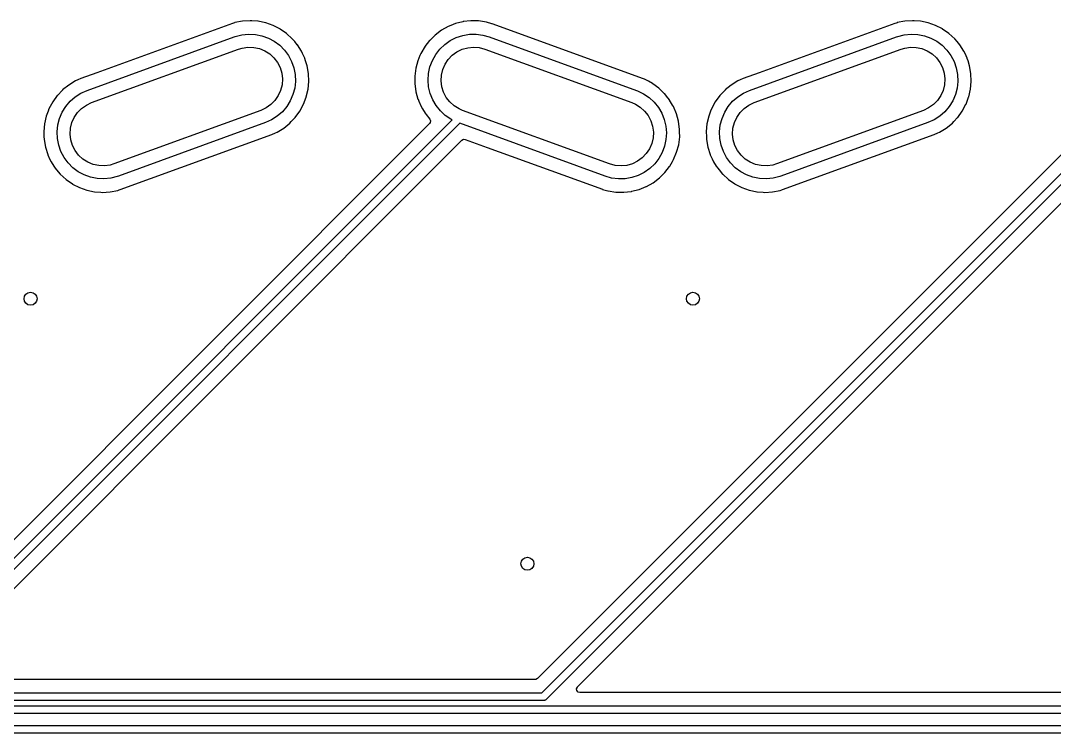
# Model space of a CAD drawing. Extents: x 14 to 417, y -165 to -100.
# Drawn here: x 329.82 to 369.45, y -162.71 to -135.39 of the extents above; entities that cross this region are included whole.
import ezdxf

# ---------------------------------------------------------------- set-up
doc = ezdxf.new("R2010")
doc.units = 0
doc.layers.add('BLACK', color=7, linetype='CONTINUOUS')

msp = doc.modelspace()

# ---------------------------------------------------------------- linework, layer by layer
at = {"layer": 'BLACK', "linetype": 'CONTINUOUS'}
for p, q in [((337.938, -135.498), (332.736, -137.392)), ((337.939, -135.498), (337.938, -135.498)), ((337.938, -135.498), (337.938, -135.498)), ((337.987, -135.483), (337.939, -135.498)), ((338.026, -135.471), (337.987, -135.483)), ((338.029, -135.469), (338.026, -135.471)), ((338.026, -135.471), (338.026, -135.471)), ((338.323, -135.412), (338.029, -135.469)), ((338.623, -135.394), (338.323, -135.412)), ((338.68, -135.399), (338.623, -135.394)), ((338.918, -135.416), (338.68, -135.399)), ((338.922, -135.416), (338.918, -135.416)), ((338.918, -135.416), (338.918, -135.416)), ((338.926, -135.417), (338.922, -135.416)), ((339.212, -135.477), (338.926, -135.417)), ((338.926, -135.417), (338.926, -135.417)), ((339.216, -135.478), (339.212, -135.477)), ((339.212, -135.477), (339.212, -135.477)), ((339.499, -135.577), (339.216, -135.478)), ((346.493, -135.505), (346.32, -135.575)), ((346.498, -135.504), (346.493, -135.505)), ((346.78, -135.433), (346.498, -135.504)), ((346.498, -135.504), (346.498, -135.504)), ((346.784, -135.432), (346.78, -135.433)), ((346.78, -135.433), (346.78, -135.433)), ((346.788, -135.431), (346.784, -135.432)), ((347.078, -135.398), (346.788, -135.431)), ((347.082, -135.397), (347.078, -135.398)), ((347.078, -135.398), (347.078, -135.398)), ((347.087, -135.397), (347.082, -135.397)), ((347.378, -135.402), (347.087, -135.397)), ((347.382, -135.402), (347.378, -135.402)), ((347.679, -135.447), (347.382, -135.402)), ((347.683, -135.448), (347.679, -135.447)), ((347.892, -135.509), (347.683, -135.448)), ((347.683, -135.448), (347.683, -135.448)), ((347.894, -135.51), (347.892, -135.509)), ((347.896, -135.51), (347.894, -135.51)), ((353.707, -137.625), (347.896, -135.51)), ((347.896, -135.51), (347.896, -135.51)), ((363.338, -135.498), (358.136, -137.392)), ((363.339, -135.498), (363.338, -135.498)), ((363.338, -135.498), (363.338, -135.498)), ((363.387, -135.483), (363.339, -135.498)), ((363.426, -135.471), (363.387, -135.483)), ((363.429, -135.469), (363.426, -135.471)), ((363.426, -135.471), (363.426, -135.471)), ((363.723, -135.412), (363.429, -135.469)), ((364.023, -135.394), (363.723, -135.412)), ((364.08, -135.399), (364.023, -135.394)), ((364.318, -135.416), (364.08, -135.399)), ((364.322, -135.416), (364.318, -135.416)), ((364.318, -135.416), (364.318, -135.416)), ((364.326, -135.417), (364.322, -135.416)), ((364.612, -135.477), (364.326, -135.417)), ((364.326, -135.417), (364.326, -135.417)), ((364.616, -135.478), (364.612, -135.477)), ((364.612, -135.477), (364.612, -135.477)), ((364.899, -135.577), (364.616, -135.478)), ((338.052, -135.998), (338.303, -135.935)), ((338.303, -135.935), (338.561, -135.909)), ((338.561, -135.909), (338.82, -135.921)), ((338.82, -135.921), (339.075, -135.972)), ((339.503, -135.579), (339.499, -135.577)), ((339.762, -135.712), (339.503, -135.579)), ((339.503, -135.579), (339.503, -135.579)), ((339.766, -135.714), (339.762, -135.712)), ((339.77, -135.716), (339.766, -135.714)), ((340.01, -135.882), (339.77, -135.716)), ((339.77, -135.716), (339.77, -135.716)), ((340.013, -135.884), (340.01, -135.882)), ((340.01, -135.882), (340.01, -135.882)), ((340.235, -136.086), (340.013, -135.884)), ((345.953, -135.764), (345.714, -135.944)), ((345.957, -135.762), (345.953, -135.764)), ((346.211, -135.619), (345.957, -135.762)), ((346.215, -135.617), (346.211, -135.619)), ((346.211, -135.619), (346.211, -135.619)), ((346.219, -135.615), (346.215, -135.617)), ((346.32, -135.575), (346.219, -135.615)), ((346.219, -135.615), (346.219, -135.615)), ((346.77, -135.96), (347.025, -135.916)), ((347.025, -135.916), (347.285, -135.91)), ((347.285, -135.91), (347.542, -135.943)), ((363.452, -135.998), (363.703, -135.935)), ((363.703, -135.935), (363.961, -135.909)), ((363.961, -135.909), (364.22, -135.921)), ((364.22, -135.921), (364.475, -135.972)), ((364.903, -135.579), (364.899, -135.577)), ((365.162, -135.712), (364.903, -135.579)), ((364.903, -135.579), (364.903, -135.579)), ((365.166, -135.714), (365.162, -135.712)), ((365.17, -135.716), (365.166, -135.714)), ((365.41, -135.882), (365.17, -135.716)), ((365.17, -135.716), (365.17, -135.716)), ((365.413, -135.884), (365.41, -135.882)), ((365.41, -135.882), (365.41, -135.882)), ((365.635, -136.086), (365.413, -135.884)), ((332.37, -138.066), (338.009, -136.013)), ((338.009, -136.013), (338.052, -135.998)), ((339.075, -135.972), (339.319, -136.059)), ((339.319, -136.059), (339.547, -136.182)), ((339.547, -136.182), (339.755, -136.337)), ((340.238, -136.089), (340.235, -136.086)), ((340.329, -136.196), (340.238, -136.089)), ((340.238, -136.089), (340.238, -136.089)), ((340.429, -136.315), (340.329, -136.196)), ((340.431, -136.318), (340.429, -136.315)), ((340.588, -136.564), (340.431, -136.318)), ((345.498, -136.158), (345.319, -136.388)), ((345.5, -136.155), (345.498, -136.158)), ((345.498, -136.158), (345.498, -136.158)), ((345.517, -136.139), (345.5, -136.155)), ((345.711, -135.947), (345.517, -136.139)), ((345.714, -135.944), (345.711, -135.947)), ((345.711, -135.947), (345.711, -135.947)), ((345.892, -136.487), (346.08, -136.308)), ((346.08, -136.308), (346.292, -136.158)), ((346.292, -136.158), (346.523, -136.041)), ((346.523, -136.041), (346.77, -135.96)), ((347.542, -135.943), (347.791, -136.013)), ((347.791, -136.013), (353.43, -138.066)), ((357.77, -138.066), (363.409, -136.013)), ((363.409, -136.013), (363.452, -135.998)), ((364.475, -135.972), (364.719, -136.059)), ((364.719, -136.059), (364.947, -136.182)), ((364.947, -136.182), (365.155, -136.337)), ((365.638, -136.089), (365.635, -136.086)), ((365.729, -136.196), (365.638, -136.089)), ((365.638, -136.089), (365.638, -136.089)), ((365.829, -136.315), (365.729, -136.196)), ((365.831, -136.318), (365.829, -136.315)), ((365.988, -136.564), (365.831, -136.318)), ((332.541, -138.535), (338.18, -136.483)), ((338.18, -136.483), (338.317, -136.442)), ((338.317, -136.442), (338.537, -136.41)), ((338.537, -136.41), (338.759, -136.417)), ((338.759, -136.417), (338.977, -136.464)), ((338.977, -136.464), (339.182, -136.548)), ((339.182, -136.548), (339.37, -136.668)), ((339.37, -136.668), (339.533, -136.818)), ((339.755, -136.337), (339.938, -136.521)), ((339.938, -136.521), (340.091, -136.731)), ((340.091, -136.731), (340.212, -136.96)), ((340.591, -136.567), (340.588, -136.564)), ((340.588, -136.564), (340.588, -136.564)), ((340.632, -136.655), (340.591, -136.567)), ((340.716, -136.836), (340.632, -136.655)), ((345.164, -136.655), (345.131, -136.734)), ((345.165, -136.651), (345.164, -136.655)), ((345.164, -136.655), (345.164, -136.655)), ((345.205, -136.583), (345.165, -136.651)), ((345.289, -136.439), (345.205, -136.583)), ((345.316, -136.392), (345.289, -136.439)), ((345.319, -136.388), (345.316, -136.392)), ((345.607, -136.918), (345.734, -136.692)), ((345.734, -136.692), (345.892, -136.487)), ((346.216, -136.878), (346.37, -136.717)), ((346.37, -136.717), (346.549, -136.586)), ((346.549, -136.586), (346.749, -136.489)), ((346.749, -136.489), (346.963, -136.429)), ((346.963, -136.429), (347.184, -136.408)), ((347.184, -136.408), (347.406, -136.426)), ((347.406, -136.426), (347.62, -136.483)), ((347.62, -136.483), (353.259, -138.535)), ((357.941, -138.535), (363.58, -136.483)), ((363.58, -136.483), (363.717, -136.442)), ((363.717, -136.442), (363.937, -136.41)), ((363.937, -136.41), (364.159, -136.417)), ((364.159, -136.417), (364.377, -136.464)), ((364.377, -136.464), (364.582, -136.548)), ((364.582, -136.548), (364.77, -136.668)), ((364.77, -136.668), (364.933, -136.818)), ((365.155, -136.337), (365.338, -136.521)), ((365.338, -136.521), (365.491, -136.731)), ((365.491, -136.731), (365.612, -136.96)), ((365.991, -136.567), (365.988, -136.564)), ((365.988, -136.564), (365.988, -136.564)), ((366.032, -136.655), (365.991, -136.567)), ((366.116, -136.836), (366.032, -136.655)), ((339.533, -136.818), (339.667, -136.996)), ((339.667, -136.996), (339.768, -137.194)), ((340.212, -136.96), (340.297, -137.205)), ((340.717, -136.839), (340.716, -136.836)), ((340.716, -136.836), (340.716, -136.836)), ((340.719, -136.843), (340.717, -136.839)), ((340.747, -136.933), (340.719, -136.843)), ((340.719, -136.843), (340.719, -136.843)), ((340.807, -137.126), (340.747, -136.933)), ((340.858, -137.421), (340.807, -137.126)), ((345.05, -136.928), (344.972, -137.218)), ((345.131, -136.734), (345.05, -136.928)), ((345.515, -137.161), (345.607, -136.918)), ((346.005, -137.268), (346.093, -137.063)), ((346.093, -137.063), (346.216, -136.878)), ((364.933, -136.818), (365.067, -136.996)), ((365.067, -136.996), (365.168, -137.194)), ((365.612, -136.96), (365.697, -137.205)), ((366.117, -136.839), (366.116, -136.836)), ((366.116, -136.836), (366.116, -136.836)), ((366.119, -136.843), (366.117, -136.839)), ((366.147, -136.933), (366.119, -136.843)), ((366.119, -136.843), (366.119, -136.843)), ((366.207, -137.126), (366.147, -136.933)), ((366.258, -137.421), (366.207, -137.126)), ((332.736, -137.392), (332.125, -137.614)), ((339.768, -137.194), (339.832, -137.407)), ((339.832, -137.407), (339.857, -137.627)), ((340.297, -137.205), (340.346, -137.46)), ((340.346, -137.46), (340.356, -137.719)), ((340.87, -137.721), (340.858, -137.421)), ((344.972, -137.218), (344.934, -137.516)), ((344.934, -137.516), (344.934, -137.614)), ((345.443, -137.673), (345.46, -137.414)), ((345.46, -137.414), (345.515, -137.161)), ((345.944, -137.706), (345.955, -137.484)), ((345.955, -137.484), (346.005, -137.268)), ((358.136, -137.392), (357.525, -137.614)), ((365.168, -137.194), (365.232, -137.407)), ((365.232, -137.407), (365.257, -137.627)), ((365.697, -137.205), (365.746, -137.46)), ((365.746, -137.46), (365.756, -137.719)), ((366.27, -137.721), (366.258, -137.421)), ((331.664, -137.86), (331.431, -138.049)), ((331.92, -137.704), (331.664, -137.86)), ((332.012, -137.664), (331.92, -137.704)), ((332.123, -137.615), (332.012, -137.664)), ((332.125, -137.614), (332.123, -137.615)), ((332.123, -137.615), (332.123, -137.615)), ((339.842, -137.849), (339.789, -138.065)), ((339.857, -137.627), (339.842, -137.849)), ((340.356, -137.719), (340.328, -137.977)), ((340.842, -138.02), (340.87, -137.721)), ((344.934, -137.614), (344.935, -137.807)), ((344.935, -137.807), (344.935, -137.816)), ((344.935, -137.816), (344.976, -138.113)), ((345.464, -137.932), (345.443, -137.673)), ((345.972, -137.926), (345.944, -137.706)), ((353.708, -137.626), (353.707, -137.625)), ((353.707, -137.625), (353.707, -137.625)), ((353.709, -137.626), (353.708, -137.626)), ((353.739, -137.639), (353.709, -137.626)), ((353.709, -137.626), (353.709, -137.626)), ((353.795, -137.662), (353.739, -137.639)), ((353.891, -137.715), (353.795, -137.662)), ((354.054, -137.805), (353.891, -137.715)), ((354.057, -137.807), (354.054, -137.805)), ((354.054, -137.805), (354.054, -137.805)), ((354.061, -137.81), (354.057, -137.807)), ((354.295, -137.984), (354.061, -137.81)), ((354.061, -137.81), (354.061, -137.81)), ((357.064, -137.86), (356.831, -138.049)), ((357.32, -137.704), (357.064, -137.86)), ((357.412, -137.664), (357.32, -137.704)), ((357.523, -137.615), (357.412, -137.664)), ((357.525, -137.614), (357.523, -137.615)), ((357.523, -137.615), (357.523, -137.615)), ((365.242, -137.849), (365.189, -138.065)), ((365.257, -137.627), (365.242, -137.849)), ((365.756, -137.719), (365.728, -137.977)), ((366.242, -138.02), (366.27, -137.721)), ((331.225, -138.267), (331.049, -138.511)), ((331.228, -138.264), (331.225, -138.267)), ((331.428, -138.052), (331.228, -138.264)), ((331.431, -138.049), (331.428, -138.052)), ((331.428, -138.052), (331.428, -138.052)), ((331.721, -138.483), (331.916, -138.312)), ((331.916, -138.312), (332.134, -138.172)), ((332.134, -138.172), (332.37, -138.066)), ((339.698, -138.268), (339.573, -138.451)), ((339.789, -138.065), (339.698, -138.268)), ((340.262, -138.228), (340.159, -138.466)), ((340.328, -137.977), (340.262, -138.228)), ((340.767, -138.332), (340.774, -138.312)), ((340.774, -138.312), (340.842, -138.02)), ((344.976, -138.113), (344.977, -138.117)), ((344.977, -138.117), (344.977, -138.117)), ((344.977, -138.117), (345.054, -138.397)), ((345.524, -138.184), (345.464, -137.932)), ((345.62, -138.425), (345.524, -138.184)), ((346.039, -138.138), (345.972, -137.926)), ((346.142, -138.335), (346.039, -138.138)), ((353.43, -138.066), (353.472, -138.082)), ((353.472, -138.082), (353.706, -138.195)), ((353.706, -138.195), (353.92, -138.34)), ((354.298, -137.986), (354.295, -137.984)), ((354.295, -137.984), (354.295, -137.984)), ((354.301, -137.989), (354.298, -137.986)), ((354.328, -138.016), (354.301, -137.989)), ((354.301, -137.989), (354.301, -137.989)), ((354.513, -138.195), (354.328, -138.016)), ((354.516, -138.199), (354.513, -138.195)), ((354.584, -138.285), (354.516, -138.199)), ((354.516, -138.199), (354.516, -138.199)), ((354.699, -138.431), (354.584, -138.285)), ((356.625, -138.267), (356.449, -138.511)), ((356.628, -138.264), (356.625, -138.267)), ((356.828, -138.052), (356.628, -138.264)), ((356.831, -138.049), (356.828, -138.052)), ((356.828, -138.052), (356.828, -138.052)), ((357.121, -138.483), (357.316, -138.312)), ((357.316, -138.312), (357.534, -138.172)), ((357.534, -138.172), (357.77, -138.066)), ((365.098, -138.268), (364.973, -138.451)), ((365.189, -138.065), (365.098, -138.268)), ((365.662, -138.228), (365.559, -138.466)), ((365.728, -137.977), (365.662, -138.228)), ((366.167, -138.332), (366.174, -138.312)), ((366.174, -138.312), (366.242, -138.02)), ((331.049, -138.511), (330.908, -138.775)), ((331.417, -138.902), (331.553, -138.681)), ((331.553, -138.681), (331.721, -138.483)), ((332.159, -138.758), (332.34, -138.63)), ((332.34, -138.63), (332.541, -138.535)), ((339.417, -138.61), (339.236, -138.738)), ((339.573, -138.451), (339.417, -138.61)), ((340.023, -138.687), (339.855, -138.885)), ((340.159, -138.466), (340.023, -138.687)), ((340.527, -138.857), (340.668, -138.593)), ((340.668, -138.593), (340.67, -138.588)), ((340.67, -138.588), (340.767, -138.332)), ((345.054, -138.397), (345.055, -138.402)), ((345.055, -138.402), (345.057, -138.406)), ((345.057, -138.406), (345.057, -138.406)), ((345.057, -138.406), (345.087, -138.477)), ((345.087, -138.477), (345.173, -138.679)), ((345.173, -138.679), (345.175, -138.682)), ((345.175, -138.682), (345.175, -138.682)), ((345.175, -138.682), (345.232, -138.779)), ((345.751, -138.649), (345.62, -138.425)), ((345.913, -138.851), (345.751, -138.649)), ((346.279, -138.51), (346.142, -138.335)), ((346.444, -138.659), (346.279, -138.51)), ((346.633, -138.776), (346.444, -138.659)), ((353.259, -138.535), (353.391, -138.592)), ((353.391, -138.592), (353.58, -138.709)), ((353.58, -138.709), (353.745, -138.858)), ((353.92, -138.34), (354.111, -138.517)), ((354.111, -138.517), (354.273, -138.719)), ((354.701, -138.435), (354.699, -138.431)), ((354.817, -138.63), (354.701, -138.435)), ((354.701, -138.435), (354.701, -138.435)), ((354.851, -138.689), (354.817, -138.63)), ((354.969, -138.966), (354.851, -138.689)), ((356.449, -138.511), (356.308, -138.775)), ((356.817, -138.902), (356.953, -138.681)), ((356.953, -138.681), (357.121, -138.483)), ((357.559, -138.758), (357.74, -138.63)), ((357.74, -138.63), (357.941, -138.535)), ((364.817, -138.61), (364.636, -138.738)), ((364.973, -138.451), (364.817, -138.61)), ((365.423, -138.687), (365.255, -138.885)), ((365.559, -138.466), (365.423, -138.687)), ((365.927, -138.857), (366.068, -138.593)), ((366.068, -138.593), (366.07, -138.588)), ((366.07, -138.588), (366.167, -138.332)), ((330.802, -139.056), (330.734, -139.348)), ((330.875, -138.861), (330.802, -139.056)), ((330.906, -138.779), (330.875, -138.861)), ((330.908, -138.775), (330.906, -138.779)), ((330.906, -138.779), (330.906, -138.779)), ((331.314, -139.14), (331.417, -138.902)), ((331.787, -139.303), (331.878, -139.1)), ((331.878, -139.1), (332.003, -138.917)), ((332.003, -138.917), (332.159, -138.758)), ((339.035, -138.833), (333.396, -140.885)), ((339.236, -138.738), (339.035, -138.833)), ((339.66, -139.056), (339.442, -139.196)), ((339.855, -138.885), (339.66, -139.056)), ((340.198, -139.263), (340.348, -139.104)), ((340.348, -139.104), (340.351, -139.101)), ((340.348, -139.104), (340.348, -139.104)), ((340.351, -139.101), (340.527, -138.857)), ((345.232, -138.779), (345.325, -138.937)), ((345.325, -138.937), (345.371, -138.995)), ((345.371, -138.995), (345.511, -139.173)), ((346.104, -139.028), (345.913, -138.851)), ((346.318, -139.173), (346.104, -139.028)), ((346.765, -138.833), (346.633, -138.776)), ((352.404, -140.885), (346.765, -138.833)), ((353.745, -138.858), (353.882, -139.033)), ((353.882, -139.033), (353.985, -139.23)), ((354.273, -138.719), (354.404, -138.943)), ((354.404, -138.943), (354.5, -139.184)), ((354.97, -138.97), (354.969, -138.966)), ((355.047, -139.251), (354.97, -138.97)), ((354.97, -138.97), (354.97, -138.97)), ((356.202, -139.056), (356.134, -139.348)), ((356.275, -138.861), (356.202, -139.056)), ((356.306, -138.779), (356.275, -138.861)), ((356.308, -138.775), (356.306, -138.779)), ((356.306, -138.779), (356.306, -138.779)), ((356.714, -139.14), (356.817, -138.902)), ((357.187, -139.303), (357.278, -139.1)), ((357.278, -139.1), (357.403, -138.917)), ((357.403, -138.917), (357.559, -138.758)), ((364.435, -138.833), (358.796, -140.885)), ((364.636, -138.738), (364.435, -138.833)), ((365.06, -139.056), (364.842, -139.196)), ((365.255, -138.885), (365.06, -139.056)), ((365.598, -139.263), (365.748, -139.104)), ((365.748, -139.104), (365.751, -139.101)), ((365.748, -139.104), (365.748, -139.104)), ((365.751, -139.101), (365.927, -138.857)), ((345.502, -139.341), (324.732, -160.112)), ((324.905, -160.657), (346.366, -139.197)), ((346.661, -139.327), (325.074, -160.914)), ((330.734, -139.348), (330.706, -139.647)), ((331.22, -139.649), (331.248, -139.391)), ((331.248, -139.391), (331.314, -139.14)), ((331.734, -139.519), (331.787, -139.303)), ((339.206, -139.302), (333.567, -141.355)), ((339.442, -139.196), (339.206, -139.302)), ((339.912, -139.508), (340.145, -139.319)), ((340.145, -139.319), (340.198, -139.263)), ((345.529, -139.302), (345.502, -139.341)), ((345.511, -139.173), (345.51, -139.173)), ((345.51, -139.173), (345.538, -139.232)), ((345.538, -139.232), (345.529, -139.302)), ((346.366, -139.197), (346.318, -139.173)), ((352.233, -141.355), (346.661, -139.327)), ((370.902, -139.341), (349.632, -160.612)), ((349.806, -161.157), (371.766, -139.197)), ((372.061, -139.327), (349.974, -161.413)), ((353.985, -139.23), (354.052, -139.442)), ((354.052, -139.442), (354.08, -139.662)), ((354.5, -139.184), (354.56, -139.436)), ((354.56, -139.436), (354.581, -139.695)), ((355.048, -139.255), (355.047, -139.251)), ((355.047, -139.251), (355.047, -139.251)), ((355.089, -139.552), (355.048, -139.255)), ((356.134, -139.348), (356.106, -139.647)), ((356.62, -139.649), (356.648, -139.391)), ((356.648, -139.391), (356.714, -139.14)), ((357.134, -139.519), (357.187, -139.303)), ((364.606, -139.302), (358.967, -141.355)), ((364.842, -139.196), (364.606, -139.302)), ((365.312, -139.508), (365.545, -139.319)), ((365.545, -139.319), (365.598, -139.263)), ((330.706, -139.647), (330.714, -139.848)), ((330.714, -139.848), (330.717, -139.938)), ((331.23, -139.908), (331.22, -139.649)), ((331.719, -139.741), (331.734, -139.519)), ((331.744, -139.961), (331.719, -139.741)), ((333.638, -141.87), (339.449, -139.755)), ((339.449, -139.755), (339.451, -139.754)), ((339.449, -139.755), (339.449, -139.755)), ((339.451, -139.754), (339.453, -139.753)), ((339.453, -139.753), (339.593, -139.691)), ((339.453, -139.753), (339.453, -139.753)), ((339.593, -139.691), (339.656, -139.664)), ((339.656, -139.664), (339.912, -139.508)), ((354.069, -139.884), (354.019, -140.1)), ((354.08, -139.662), (354.069, -139.884)), ((354.581, -139.695), (354.564, -139.954)), ((355.052, -140.15), (355.09, -139.852)), ((355.089, -139.556), (355.089, -139.552)), ((355.089, -139.647), (355.089, -139.556)), ((355.089, -139.556), (355.089, -139.556)), ((355.089, -139.651), (355.089, -139.647)), ((355.09, -139.852), (355.089, -139.651)), ((356.106, -139.647), (356.114, -139.848)), ((356.114, -139.848), (356.117, -139.938)), ((356.63, -139.908), (356.62, -139.649)), ((357.119, -139.741), (357.134, -139.519)), ((357.144, -139.961), (357.119, -139.741)), ((359.038, -141.87), (364.849, -139.755)), ((364.849, -139.755), (364.851, -139.754)), ((364.849, -139.755), (364.849, -139.755)), ((364.851, -139.754), (364.853, -139.753)), ((364.853, -139.753), (364.993, -139.691)), ((364.853, -139.753), (364.853, -139.753)), ((364.993, -139.691), (365.056, -139.664)), ((365.056, -139.664), (365.312, -139.508)), ((326.273, -160.433), (346.734, -139.972)), ((330.717, -139.938), (330.718, -139.947)), ((330.718, -139.947), (330.769, -140.242)), ((330.769, -140.242), (330.77, -140.246)), ((330.77, -140.246), (330.77, -140.246)), ((330.77, -140.246), (330.857, -140.525)), ((331.279, -140.163), (331.23, -139.908)), ((331.364, -140.408), (331.279, -140.163)), ((331.808, -140.174), (331.744, -139.961)), ((331.909, -140.372), (331.808, -140.174)), ((346.734, -139.972), (346.797, -139.938)), ((346.797, -139.938), (346.867, -139.943)), ((346.867, -139.943), (347.714, -140.251)), ((347.714, -140.251), (352.128, -141.858)), ((351.173, -160.933), (372.134, -139.972)), ((354.019, -140.1), (353.931, -140.305)), ((354.509, -140.207), (354.417, -140.45)), ((354.564, -139.954), (354.509, -140.207)), ((354.974, -140.44), (355.052, -140.15)), ((356.117, -139.938), (356.118, -139.947)), ((356.118, -139.947), (356.169, -140.242)), ((356.169, -140.242), (356.17, -140.246)), ((356.17, -140.246), (356.17, -140.246)), ((356.17, -140.246), (356.257, -140.525)), ((356.679, -140.163), (356.63, -139.908)), ((356.764, -140.408), (356.679, -140.163)), ((357.208, -140.174), (357.144, -139.961)), ((357.309, -140.372), (357.208, -140.174)), ((330.857, -140.525), (330.859, -140.529)), ((330.859, -140.529), (330.86, -140.532)), ((330.86, -140.532), (330.86, -140.532)), ((330.86, -140.532), (330.931, -140.685)), ((330.931, -140.685), (330.985, -140.801)), ((331.485, -140.637), (331.364, -140.408)), ((331.638, -140.847), (331.485, -140.637)), ((332.043, -140.55), (331.909, -140.372)), ((332.206, -140.7), (332.043, -140.55)), ((353.654, -140.651), (353.475, -140.782)), ((353.808, -140.49), (353.654, -140.651)), ((353.931, -140.305), (353.808, -140.49)), ((354.29, -140.676), (354.132, -140.881)), ((354.417, -140.45), (354.29, -140.676)), ((354.859, -140.717), (354.974, -140.44)), ((356.257, -140.525), (356.259, -140.529)), ((356.259, -140.529), (356.26, -140.532)), ((356.26, -140.532), (356.26, -140.532)), ((356.26, -140.532), (356.331, -140.685)), ((356.331, -140.685), (356.385, -140.801)), ((356.885, -140.637), (356.764, -140.408)), ((357.038, -140.847), (356.885, -140.637)), ((357.443, -140.55), (357.309, -140.372)), ((357.606, -140.7), (357.443, -140.55)), ((330.985, -140.801), (330.988, -140.804)), ((330.988, -140.804), (330.988, -140.804)), ((330.988, -140.804), (331.092, -140.967)), ((331.092, -140.967), (331.147, -141.053)), ((331.147, -141.053), (331.201, -141.117)), ((331.821, -141.031), (331.638, -140.847)), ((332.029, -141.186), (331.821, -141.031)), ((332.394, -140.82), (332.206, -140.7)), ((332.599, -140.904), (332.394, -140.82)), ((332.817, -140.951), (332.599, -140.904)), ((333.039, -140.958), (332.817, -140.951)), ((333.259, -140.926), (333.039, -140.958)), ((333.396, -140.885), (333.259, -140.926)), ((352.618, -140.942), (352.404, -140.885)), ((352.84, -140.96), (352.618, -140.942)), ((353.061, -140.939), (352.84, -140.96)), ((353.275, -140.879), (353.061, -140.939)), ((353.475, -140.782), (353.275, -140.879)), ((353.944, -141.06), (353.732, -141.21)), ((354.132, -140.881), (353.944, -141.06)), ((354.527, -141.209), (354.705, -140.979)), ((354.705, -140.979), (354.708, -140.976)), ((354.705, -140.979), (354.705, -140.979)), ((354.708, -140.976), (354.817, -140.788)), ((354.817, -140.788), (354.856, -140.72)), ((354.856, -140.72), (354.859, -140.717)), ((354.856, -140.72), (354.856, -140.72)), ((356.385, -140.801), (356.388, -140.804)), ((356.388, -140.804), (356.388, -140.804)), ((356.388, -140.804), (356.492, -140.967)), ((356.492, -140.967), (356.547, -141.053)), ((356.547, -141.053), (356.601, -141.117)), ((357.221, -141.031), (357.038, -140.847)), ((357.429, -141.186), (357.221, -141.031)), ((357.794, -140.82), (357.606, -140.7)), ((357.999, -140.904), (357.794, -140.82)), ((358.217, -140.951), (357.999, -140.904)), ((358.439, -140.958), (358.217, -140.951)), ((358.659, -140.926), (358.439, -140.958)), ((358.796, -140.885), (358.659, -140.926)), ((331.201, -141.117), (331.338, -141.279)), ((331.338, -141.279), (331.338, -141.279)), ((331.338, -141.279), (331.341, -141.282)), ((331.341, -141.282), (331.563, -141.484)), ((331.563, -141.484), (331.566, -141.486)), ((331.566, -141.486), (331.566, -141.486)), ((331.566, -141.486), (331.806, -141.652)), ((332.257, -141.309), (332.029, -141.186)), ((332.501, -141.396), (332.257, -141.309)), ((332.756, -141.447), (332.501, -141.396)), ((333.015, -141.459), (332.756, -141.447)), ((333.273, -141.433), (333.015, -141.459)), ((333.524, -141.37), (333.273, -141.433)), ((333.567, -141.355), (333.524, -141.37)), ((352.482, -141.425), (352.233, -141.355)), ((352.739, -141.458), (352.482, -141.425)), ((352.999, -141.452), (352.739, -141.458)), ((353.254, -141.408), (352.999, -141.452)), ((353.501, -141.327), (353.254, -141.408)), ((353.732, -141.21), (353.501, -141.327)), ((354.071, -141.604), (354.31, -141.424)), ((354.31, -141.424), (354.524, -141.213)), ((354.524, -141.213), (354.527, -141.209)), ((356.601, -141.117), (356.738, -141.279)), ((356.738, -141.279), (356.738, -141.279)), ((356.738, -141.279), (356.741, -141.282)), ((356.741, -141.282), (356.963, -141.484)), ((356.963, -141.484), (356.966, -141.486)), ((356.966, -141.486), (356.966, -141.486)), ((356.966, -141.486), (357.206, -141.652)), ((357.657, -141.309), (357.429, -141.186)), ((357.901, -141.396), (357.657, -141.309)), ((358.156, -141.447), (357.901, -141.396)), ((358.415, -141.459), (358.156, -141.447)), ((358.673, -141.433), (358.415, -141.459)), ((358.924, -141.37), (358.673, -141.433)), ((358.967, -141.355), (358.924, -141.37)), ((331.806, -141.652), (331.806, -141.652)), ((331.806, -141.652), (331.81, -141.654)), ((331.81, -141.654), (331.814, -141.656)), ((331.814, -141.656), (332.073, -141.789)), ((332.073, -141.789), (332.073, -141.789)), ((332.073, -141.789), (332.077, -141.791)), ((332.077, -141.791), (332.36, -141.89)), ((333.547, -141.899), (333.601, -141.882)), ((333.601, -141.882), (333.635, -141.871)), ((333.635, -141.871), (333.637, -141.87)), ((333.635, -141.871), (333.635, -141.871)), ((333.637, -141.87), (333.638, -141.87)), ((333.638, -141.87), (333.638, -141.87)), ((352.128, -141.858), (352.128, -141.858)), ((352.128, -141.858), (352.13, -141.858)), ((352.13, -141.858), (352.132, -141.859)), ((352.132, -141.859), (352.132, -141.859)), ((352.132, -141.859), (352.341, -141.92)), ((353.254, -141.933), (353.526, -141.864)), ((353.526, -141.864), (353.531, -141.863)), ((353.526, -141.864), (353.526, -141.864)), ((353.531, -141.863), (353.716, -141.789)), ((353.716, -141.789), (353.805, -141.753)), ((353.805, -141.753), (353.809, -141.751)), ((353.805, -141.753), (353.805, -141.753)), ((353.809, -141.751), (353.813, -141.749)), ((353.813, -141.749), (354.067, -141.606)), ((353.813, -141.749), (353.813, -141.749)), ((354.067, -141.606), (354.071, -141.604)), ((354.067, -141.606), (354.067, -141.606)), ((357.206, -141.652), (357.206, -141.652)), ((357.206, -141.652), (357.21, -141.654)), ((357.21, -141.654), (357.214, -141.656)), ((357.214, -141.656), (357.473, -141.789)), ((357.473, -141.789), (357.473, -141.789)), ((357.473, -141.789), (357.477, -141.791)), ((357.477, -141.791), (357.76, -141.89)), ((358.947, -141.899), (359.001, -141.882)), ((359.001, -141.882), (359.035, -141.871)), ((359.035, -141.871), (359.037, -141.87)), ((359.035, -141.871), (359.035, -141.871)), ((359.037, -141.87), (359.038, -141.87)), ((359.038, -141.87), (359.038, -141.87)), ((332.36, -141.89), (332.364, -141.891)), ((332.364, -141.891), (332.364, -141.891)), ((332.364, -141.891), (332.65, -141.951)), ((332.65, -141.951), (332.65, -141.951)), ((332.65, -141.951), (332.654, -141.952)), ((332.654, -141.952), (332.658, -141.952)), ((332.658, -141.952), (332.658, -141.952)), ((332.658, -141.952), (332.896, -141.969)), ((332.896, -141.969), (332.953, -141.974)), ((332.953, -141.974), (333.253, -141.956)), ((333.253, -141.956), (333.547, -141.899)), ((352.341, -141.92), (352.341, -141.92)), ((352.341, -141.92), (352.345, -141.921)), ((352.345, -141.921), (352.642, -141.966)), ((352.642, -141.966), (352.646, -141.966)), ((352.646, -141.966), (352.937, -141.971)), ((352.937, -141.971), (352.942, -141.971)), ((352.942, -141.971), (352.946, -141.97)), ((352.946, -141.97), (353.236, -141.937)), ((352.946, -141.97), (352.946, -141.97)), ((353.236, -141.937), (353.24, -141.936)), ((353.24, -141.936), (353.254, -141.933)), ((357.76, -141.89), (357.764, -141.891)), ((357.764, -141.891), (357.764, -141.891)), ((357.764, -141.891), (358.05, -141.951)), ((358.05, -141.951), (358.05, -141.951)), ((358.05, -141.951), (358.054, -141.952)), ((358.054, -141.952), (358.058, -141.952)), ((358.058, -141.952), (358.058, -141.952)), ((358.058, -141.952), (358.296, -141.969)), ((358.296, -141.969), (358.353, -141.974)), ((358.353, -141.974), (358.653, -141.956)), ((358.653, -141.956), (358.947, -141.899)), ((349.543, -160.648), (326.362, -160.648)), ((349.57, -160.646), (349.543, -160.648)), ((349.632, -160.612), (349.57, -160.646)), ((172.139, -161.157), (349.806, -161.157)), ((351.138, -161.004), (351.167, -160.939)), ((351.148, -161.074), (351.138, -161.004)), ((351.194, -161.128), (351.148, -161.074)), ((351.167, -160.939), (351.173, -160.933)), ((351.262, -161.148), (351.194, -161.128)), ((374.444, -161.148), (351.262, -161.148)), ((171.317, -161.656), (374.706, -161.656)), ((349.868, -161.457), (172.077, -161.457)), ((349.887, -161.452), (349.868, -161.457)), ((349.907, -161.452), (349.887, -161.452)), ((349.924, -161.442), (349.907, -161.452)), ((349.943, -161.437), (349.924, -161.442)), ((349.957, -161.423), (349.943, -161.437)), ((349.974, -161.413), (349.957, -161.423)), ((374.769, -161.956), (171.255, -161.956)), ((163.136, -162.41), (379.73, -162.41)), ((379.668, -162.71), (163.136, -162.71))]:
    msp.add_line(p, q, dxfattribs=at)
at = {"layer": 'BLACK'}
for centre in [(330.2, -146.05), (355.6, -146.05), (349.25, -156.21)]:
    msp.add_circle(centre, 0.25, dxfattribs=at)

doc.saveas('drawing.dxf')
